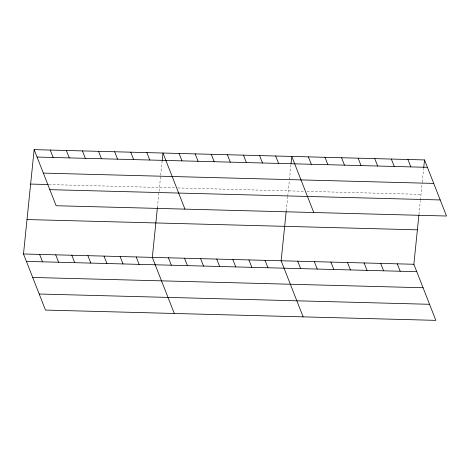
<?xml version="1.0" encoding="UTF-8"?>
<svg xmlns="http://www.w3.org/2000/svg" width="470" height="470" viewBox="0 0 470 470"><rect width="100%" height="100%" fill="white"/><g stroke="black" fill="none" stroke-linecap="round" stroke-linejoin="round"><path stroke-width="0.35" stroke-dasharray="2.35 1.76" d="M157.397 207.64L160.552 176.708M160.699 175.275L162.162 160.922M286.218 211.036L287.64 197.124M287.711 196.425L289.379 180.104M289.45 179.387L290.989 164.318M418.946 214.532L420.368 200.62M420.439 199.926L422.178 182.883M422.248 182.166L423.64 168.536M48.933 184.551L175.557 187.894M177.754 187.947L304.871 191.302M307.033 191.355L421.003 194.363"/><path stroke-width="0.7" d="M418.876 215.231L413.87 264.269L435.855 320.364L45.484 310.071L23.5 253.982L34.145 149.636L424.516 159.929L446.5 216.018L56.13 205.731L34.145 149.636M157.397 207.64L152.321 257.378L174.305 313.466M162.238 160.205L162.972 153.032L184.951 209.126M286.148 211.729L281.142 260.774L303.127 316.862M291.059 163.601L291.794 156.428L313.772 212.522M423.711 167.819L424.516 159.929M37.054 157.05L427.424 167.338M43.346 173.113L433.716 183.406M30.632 184.07L48.199 184.534M49.832 189.663L440.202 199.956M27.013 219.549L417.384 229.836M23.5 253.982L413.87 264.269M26.402 261.396L416.778 271.683M32.7 277.459L423.071 287.746M39.186 294.009L429.556 304.296M407.925 159.489L410.833 166.903M391.34 159.054L394.242 166.462M374.749 158.613L377.651 166.028M358.158 158.179L361.06 165.593M397.279 263.834L400.187 271.243M341.567 157.738L344.469 165.152M380.688 263.394L383.596 270.808M324.976 157.303L327.878 164.717M364.097 262.959L367.005 270.373M308.385 156.868L311.287 164.277M347.506 262.524L350.414 269.933M330.915 262.084L333.823 269.498M275.69 156.005L278.593 163.419M314.324 261.649L317.232 269.057M259.587 155.582L262.489 162.99M297.733 261.208L300.641 268.623M243.484 155.153L246.386 162.567M227.38 154.73L230.288 162.144M265.045 260.351L267.947 267.759M211.277 154.307L214.185 161.721M248.941 259.922L251.844 267.336M195.173 153.884L198.082 161.292M232.838 259.499L235.74 266.913M179.07 153.461L181.978 160.869M216.735 259.076L219.637 266.484M200.631 258.653L203.534 266.061M146.869 152.609L149.771 160.023M184.528 258.224L187.43 265.638M130.766 152.186L133.668 159.594M168.425 257.801L171.333 265.215M114.662 151.763L117.565 159.171M98.559 151.334L101.461 158.748M136.218 256.955L139.126 264.363M82.456 150.911L85.358 158.325M120.114 256.526L123.023 263.94M66.352 150.488L69.26 157.897M104.017 256.103L106.919 263.517M50.249 150.065L53.157 157.474M87.913 255.68L90.816 263.094M71.81 255.257L74.712 262.665M55.707 254.828L58.609 262.242M39.603 254.405L42.506 261.819"/></g></svg>
